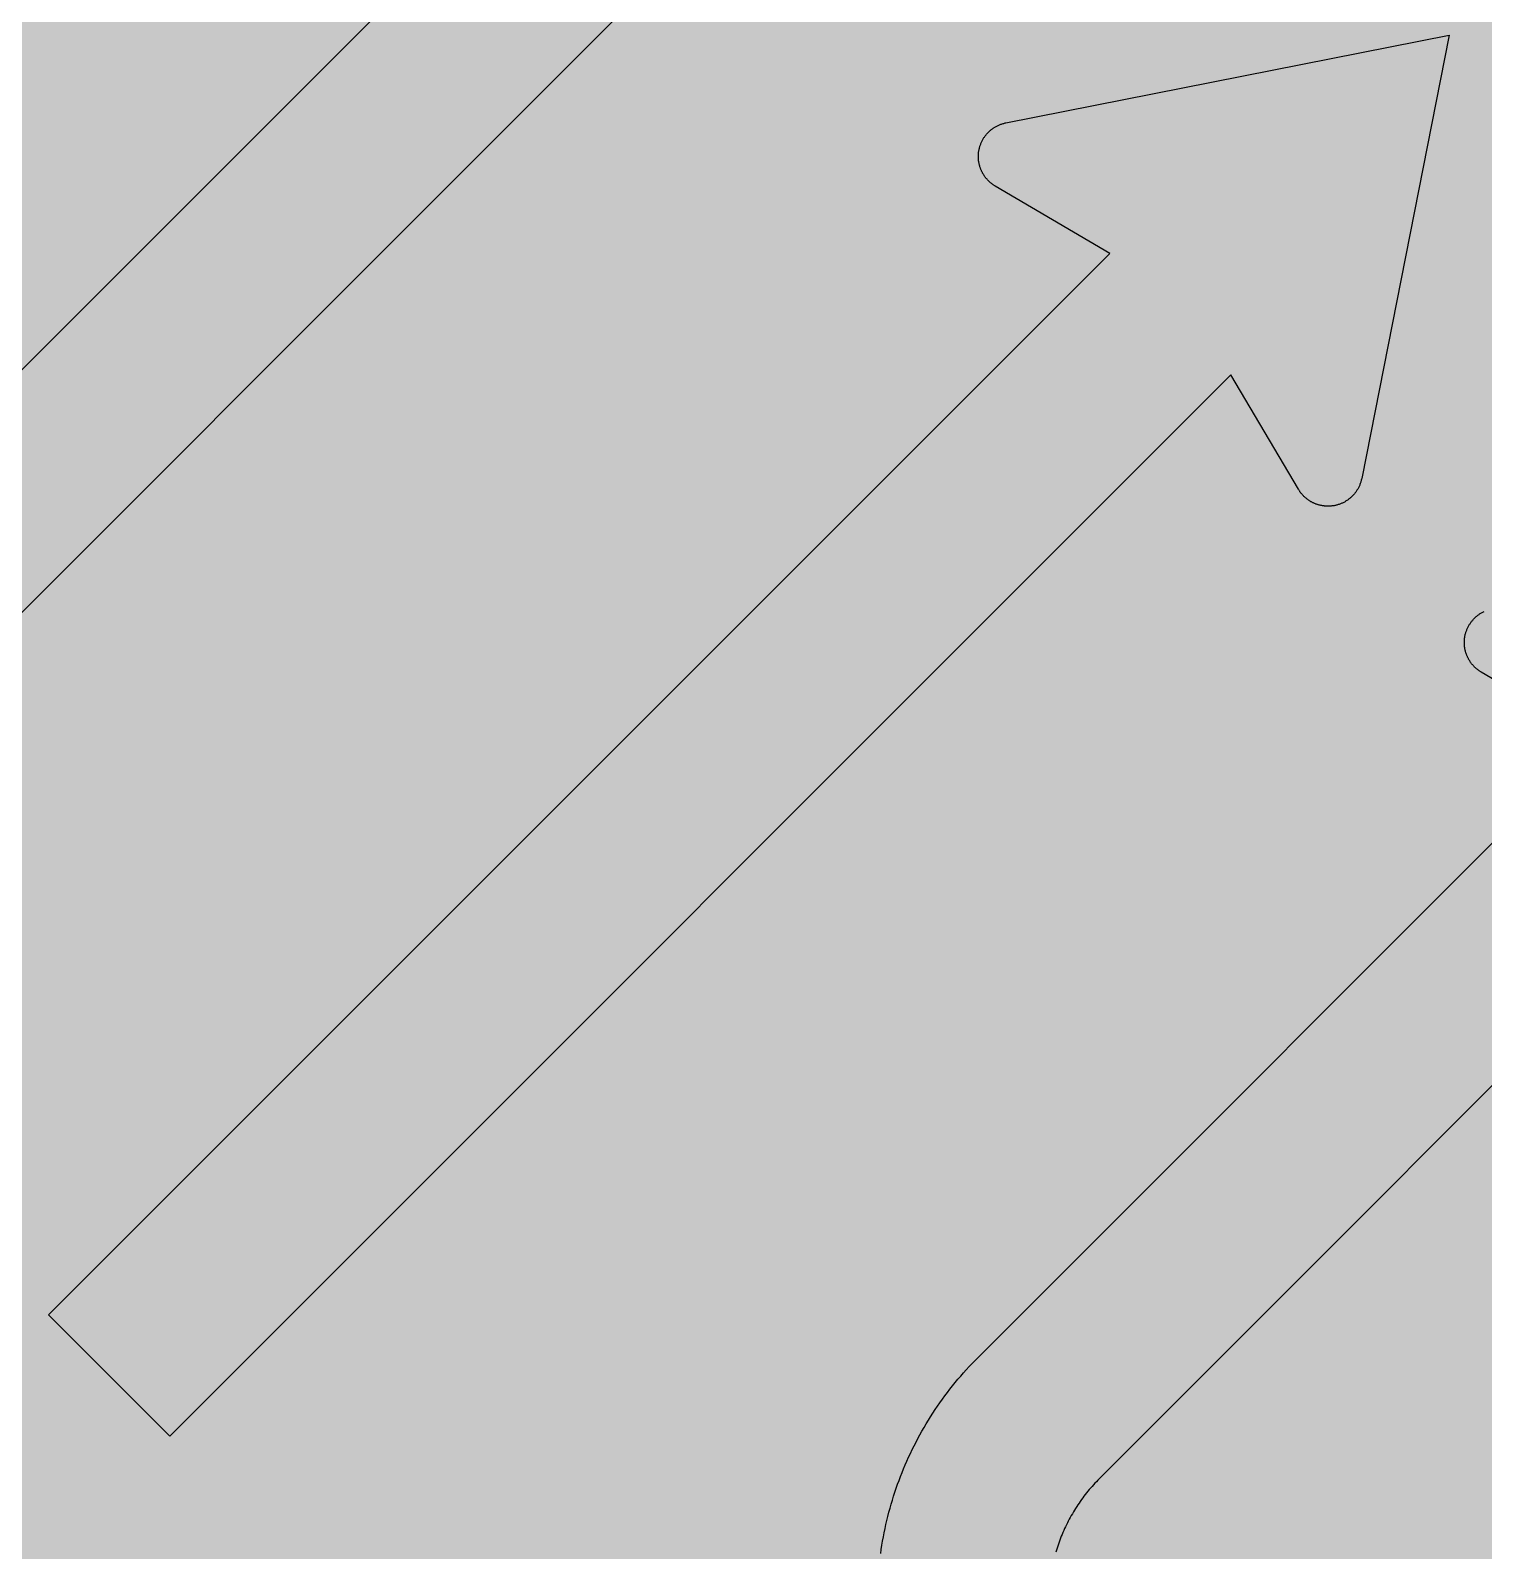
# Model space of a CAD drawing. Header units: millimetres. Extents: x 0 to 423, y 0 to 564.
# Drawn here: x 93.1 to 272.4, y 282.3 to 469.8 of the extents above; entities that cross this region are included whole.
import ezdxf

# ---------------------------------------------------------------- set-up
doc = ezdxf.new("R2010")
doc.units = ezdxf.units.MM

msp = doc.modelspace()

# ---------------------------------------------------------------- hatches: boundary and pattern name
for color, points in [(254, [(21.2189, 0.0537), (20.955, 0.0533), (20.6934, 0.0584), (20.4292, 0.066), (20.1676, 0.0787), (19.906, 0.094), (19.6469, 0.1118), (19.3853, 0.1321), (19.1262, 0.1549), (18.8671, 0.1829), (18.608, 0.2134), (18.349, 0.2464), (18.0924, 0.2845), (17.8359, 0.3251), (17.5793, 0.3683), (17.3253, 0.414), (17.0688, 0.4623), (16.8148, 0.5156), (16.5633, 0.5715), (16.3093, 0.6299), (16.0579, 0.6909), (15.809, 0.7544), (15.56, 0.823), (15.3111, 0.8941), (15.0622, 0.9677), (14.8158, 1.0439), (14.5694, 1.1227), (14.3256, 1.2065), (14.0818, 1.2903), (13.8379, 1.3792), (13.5966, 1.4707), (13.3579, 1.5672), (13.1191, 1.6637), (12.8803, 1.7628), (12.6441, 1.8669), (12.4079, 1.9736), (12.1742, 2.0803), (11.9405, 2.192), (11.7094, 2.3089), (11.4808, 2.4257), (11.2522, 2.5451), (11.0236, 2.6695), (10.7975, 2.794), (10.574, 2.9235), (10.3505, 3.0556), (10.1295, 3.1877), (9.9111, 3.3249), (9.6926, 3.4646), (9.4742, 3.6068), (9.2608, 3.7541), (9.0475, 3.9014), (8.8341, 4.0513), (8.6258, 4.2037), (8.4176, 4.3612), (8.2118, 4.5187), (8.0061, 4.6812), (7.8029, 4.8438), (7.6022, 5.0114), (7.4041, 5.1816), (7.206, 5.3518), (7.0129, 5.527), (6.8174, 5.7048), (6.6269, 5.8826), (6.4389, 6.0655), (6.2509, 6.2509), (6.0655, 6.4389), (5.8852, 6.6269), (5.7048, 6.8174), (5.527, 7.0104), (5.3518, 7.206), (5.1816, 7.4041), (5.0114, 7.6022), (4.8463, 7.8029), (4.6812, 8.0061), (4.5187, 8.2118), (4.3612, 8.4176), (4.2062, 8.6258), (4.0513, 8.8341), (3.9014, 9.0475), (3.7541, 9.2608), (3.6068, 9.4742), (3.4646, 9.6926), (3.3249, 9.9085), (3.1877, 10.1295), (3.0556, 10.3505), (2.9235, 10.574), (2.794, 10.7975), (2.6695, 11.0236), (2.5451, 11.2522), (2.4257, 11.4808), (2.3063, 11.7094), (2.192, 11.9405), (2.0803, 12.1742), (1.971, 12.4079), (1.8669, 12.6441), (1.7628, 12.8803), (1.6637, 13.1191), (1.5646, 13.3579), (1.4707, 13.5966), (1.3792, 13.8379), (1.2903, 14.0818), (1.2065, 14.3256), (1.1227, 14.5694), (1.0439, 14.8158), (0.9652, 15.0622), (0.8915, 15.3111), (0.823, 15.56), (0.7544, 15.809), (0.6883, 16.0604), (0.6274, 16.3119), (0.569, 16.5633), (0.5131, 16.8148), (0.4623, 17.0688), (0.4115, 17.3253), (0.3658, 17.5793), (0.3226, 17.8359), (0.2819, 18.0924), (0.2464, 18.3515), (0.2134, 18.608), (0.1829, 18.8671), (0.1549, 19.1262), (0.1295, 19.3878), (0.1092, 19.6469), (0.0914, 19.9085), (0.0762, 20.1701), (0.066, 20.4318), (0.0584, 20.6934), (0.0533, 20.955), (0.0508, 21.2192), (0.0522, 543.3314), (0.0533, 543.593), (0.0584, 543.8546), (0.066, 544.1188), (0.0762, 544.3804), (0.0914, 544.642), (0.1092, 544.9011), (0.1295, 545.1627), (0.1549, 545.4218), (0.1829, 545.6809), (0.2134, 545.94), (0.2464, 546.1991), (0.2819, 546.4556), (0.3226, 546.7121), (0.3658, 546.9687), (0.4115, 547.2227), (0.4623, 547.4792), (0.5131, 547.7332), (0.569, 547.9847), (0.6274, 548.2387), (0.6883, 548.4876), (0.7544, 548.7391), (0.823, 548.988), (0.8915, 549.2369), (0.9652, 549.4858), (1.0439, 549.7322), (1.1227, 549.9786), (1.2065, 550.2224), (1.2903, 550.4663), (1.3792, 550.7076), (1.4707, 550.9489), (1.5646, 551.1902), (1.6637, 551.4289), (1.7628, 551.6677), (1.8669, 551.9039), (1.971, 552.1401), (2.0803, 552.3738), (2.192, 552.6049), (2.3063, 552.8386), (2.4257, 553.0672), (2.5451, 553.2958), (2.6695, 553.5244), (2.794, 553.7505), (2.9235, 553.974), (3.0556, 554.1975), (3.1877, 554.4185), (3.3249, 554.6369), (3.4646, 554.8554), (3.6068, 555.0738), (3.7541, 555.2872), (3.9014, 555.5005), (4.0513, 555.7114), (4.2062, 555.9222), (4.3612, 556.1305), (4.5187, 556.3362), (4.6812, 556.5419), (4.8463, 556.7451), (5.0114, 556.9458), (5.1816, 557.1439), (5.3518, 557.342), (5.527, 557.5351), (5.7048, 557.7281), (5.8852, 557.9212), (6.0655, 558.1091), (6.2509, 558.2971), (6.4389, 558.4825), (6.6269, 558.6628), (6.8174, 558.8432), (7.0129, 559.021), (7.206, 559.1937), (7.4041, 559.3664), (7.6022, 559.5366), (7.8029, 559.7017), (8.0061, 559.8668), (8.2118, 560.0268), (8.4176, 560.1868), (8.6258, 560.3418), (8.8341, 560.4967), (9.0475, 560.6466), (9.2608, 560.7939), (9.4742, 560.9387), (9.6926, 561.0835), (9.9111, 561.2232), (10.1295, 561.3603), (10.3505, 561.4924), (10.574, 561.6245), (10.7975, 561.754), (11.0236, 561.8785), (11.2522, 562.0029), (11.4808, 562.1223), (11.7094, 562.2392), (11.9405, 562.356), (12.1742, 562.4678), (12.4079, 562.5744), (12.6441, 562.6811), (12.8803, 562.7853), (13.1191, 562.8843), (13.3579, 562.9834), (13.5966, 563.0774), (13.8379, 563.1688), (14.0818, 563.2577), (14.3256, 563.3415), (14.5694, 563.4253), (14.8158, 563.5041), (15.0622, 563.5803), (15.3111, 563.6539), (15.56, 563.7251), (15.809, 563.7936), (16.0579, 563.8571), (16.3093, 563.9206), (16.5633, 563.9791), (16.8148, 564.0349), (17.0688, 564.0857), (17.3253, 564.1365), (17.5793, 564.1823), (17.8359, 564.2254), (18.0924, 564.2635), (18.349, 564.3016), (18.608, 564.3347), (18.8671, 564.3651), (19.1262, 564.3931), (19.3853, 564.4185), (19.6469, 564.4388), (19.906, 564.4566), (20.1676, 564.4718), (20.4292, 564.482), (20.6934, 564.4896), (20.955, 564.4947), (21.2166, 564.4972), (402.2189, 564.4981), (402.4808, 564.4947), (402.7424, 564.4896), (403.0066, 564.482), (403.2682, 564.4718), (403.5298, 564.4566), (403.7889, 564.4388), (404.0505, 564.4185), (404.3096, 564.3931), (404.5687, 564.3651), (404.8277, 564.3347), (405.0868, 564.3016), (405.3434, 564.2635), (405.5999, 564.2254), (405.8564, 564.1823), (406.113, 564.1365), (406.367, 564.0857), (406.621, 564.0349), (406.875, 563.9791), (407.1264, 563.9206), (407.3779, 563.8571), (407.6268, 563.7936), (407.8783, 563.7251), (408.1272, 563.6539), (408.3736, 563.5803), (408.62, 563.5041), (408.8663, 563.4253), (409.1102, 563.3415), (409.354, 563.2577), (409.5979, 563.1688), (409.8392, 563.0774), (410.0805, 562.9834), (410.3192, 562.8843), (410.5554, 562.7853), (410.7942, 562.6811), (411.0279, 562.5744), (411.2616, 562.4678), (411.4952, 562.356), (411.7264, 562.2392), (411.9575, 562.1223), (412.1861, 562.0029), (412.4122, 561.8785), (412.6382, 561.754), (412.8643, 561.6245), (413.0853, 561.4924), (413.3063, 561.3603), (413.5272, 561.2232), (413.7457, 561.0835), (413.9616, 560.9387), (414.1775, 560.7939), (414.3908, 560.6466), (414.6017, 560.4967), (414.8125, 560.3418), (415.0208, 560.1868), (415.2265, 560.0268), (415.4297, 559.8668), (415.6329, 559.7017), (415.8336, 559.5366), (416.0342, 559.3664), (416.2298, 559.1937), (416.4254, 559.021), (416.6184, 558.8432), (416.8089, 558.6628), (416.9994, 558.4825), (417.1848, 558.2971), (417.3703, 558.1091), (417.5531, 557.9212), (417.7335, 557.7281), (417.9087, 557.5351), (418.084, 557.342), (418.2567, 557.1439), (418.4244, 556.9458), (418.592, 556.7451), (418.7546, 556.5419), (418.9171, 556.3362), (419.0746, 556.1305), (419.2321, 555.9222), (419.3845, 555.7114), (419.5369, 555.5005), (419.6842, 555.2872), (419.829, 555.0738), (419.9712, 554.8554), (420.1109, 554.6369), (420.2481, 554.4185), (420.3827, 554.1975), (420.5148, 553.974), (420.6418, 553.7505), (420.7688, 553.5244), (420.8907, 553.2958), (421.0126, 553.0672), (421.1295, 552.8386), (421.2438, 552.6049), (421.3555, 552.3738), (421.4647, 552.1401), (421.5689, 551.9039), (421.673, 551.6677), (421.7746, 551.4289), (421.8711, 551.1902), (421.9651, 550.9489), (422.0566, 550.7076), (422.1455, 550.4663), (422.2318, 550.2224), (422.3131, 549.9786), (422.3918, 549.7322), (422.4706, 549.4858), (422.5442, 549.2369), (422.6128, 548.988), (422.6814, 548.7391), (422.7449, 548.4876), (422.8084, 548.2387), (422.8668, 547.9847), (422.9227, 547.7332), (422.9735, 547.4792), (423.0243, 547.2227), (423.07, 546.9687), (423.1132, 546.7121), (423.1513, 546.4556), (423.1894, 546.1991), (423.2224, 545.94), (423.2529, 545.6809), (423.2808, 545.4218), (423.3037, 545.1627), (423.3266, 544.9011), (423.3443, 544.642), (423.357, 544.3804), (423.3697, 544.1188), (423.3774, 543.8546), (423.3824, 543.593), (423.385, 543.3314), (423.3855, 21.2203), (423.3824, 20.955), (423.3774, 20.6934), (423.3697, 20.4318), (423.357, 20.1701), (423.3443, 19.9085), (423.3266, 19.6469), (423.3037, 19.3878), (423.2808, 19.1262), (423.2529, 18.8671), (423.2224, 18.608), (423.1894, 18.3515), (423.1513, 18.0924), (423.1132, 17.8359), (423.07, 17.5793), (423.0243, 17.3253), (422.9735, 17.0688), (422.9227, 16.8148), (422.8668, 16.5633), (422.8084, 16.3119), (422.7449, 16.0604), (422.6814, 15.809), (422.6128, 15.56), (422.5442, 15.3111), (422.4706, 15.0622), (422.3918, 14.8158), (422.3131, 14.5694), (422.2318, 14.3256), (422.1455, 14.0818), (422.0566, 13.8379), (421.9651, 13.5966), (421.8711, 13.3579), (421.7746, 13.1191), (421.673, 12.8803), (421.5689, 12.6441), (421.4647, 12.4079), (421.3555, 12.1742), (421.2438, 11.9405), (421.1295, 11.7094), (421.0126, 11.4808), (420.8907, 11.2522), (420.7688, 11.0236), (420.6418, 10.7975), (420.5148, 10.574), (420.3827, 10.3505), (420.2481, 10.1295), (420.1109, 9.9085), (419.9712, 9.6926), (419.829, 9.4742), (419.6842, 9.2608), (419.5369, 9.0475), (419.3845, 8.8341), (419.2321, 8.6258), (419.0746, 8.4176), (418.9171, 8.2118), (418.7546, 8.0061), (418.592, 7.8029), (418.4244, 7.6022), (418.2567, 7.4041), (418.084, 7.206), (417.9087, 7.0104), (417.7335, 6.8174), (417.5531, 6.6269), (417.3703, 6.4389), (417.1848, 6.2509), (416.9994, 6.0655), (416.8089, 5.8826), (416.6184, 5.7048), (416.4254, 5.527), (416.2298, 5.3518), (416.0342, 5.1816), (415.8336, 5.0114), (415.6329, 4.8438), (415.4297, 4.6812), (415.2265, 4.5187), (415.0208, 4.3612), (414.8125, 4.2037), (414.6017, 4.0513), (414.3908, 3.9014), (414.1775, 3.7541), (413.9616, 3.6068), (413.7457, 3.4646), (413.5272, 3.3249), (413.3063, 3.1877), (413.0853, 3.0556), (412.8643, 2.9235), (412.6382, 2.794), (412.4122, 2.6695), (412.1861, 2.5451), (411.9575, 2.4257), (411.7264, 2.3089), (411.4952, 2.192), (411.2616, 2.0803), (411.0279, 1.9736), (410.7942, 1.8669), (410.5554, 1.7628), (410.3192, 1.6637), (410.0805, 1.5672), (409.8392, 1.4707), (409.5979, 1.3792), (409.354, 1.2903), (409.1102, 1.2065), (408.8663, 1.1227), (408.62, 1.0439), (408.3736, 0.9677), (408.1272, 0.8941), (407.8783, 0.823), (407.6268, 0.7544), (407.3779, 0.6909), (407.1264, 0.6299), (406.875, 0.5715), (406.621, 0.5156), (406.367, 0.4623), (406.113, 0.414), (405.8564, 0.3683), (405.5999, 0.3251), (405.3434, 0.2845), (405.0868, 0.2464), (404.8277, 0.2134), (404.5687, 0.1829), (404.3096, 0.1549), (404.0505, 0.1321), (403.7889, 0.1118), (403.5298, 0.094), (403.2682, 0.0787), (403.0066, 0.066), (402.7424, 0.0584), (402.4808, 0.0533), (402.2166, 0.0533)]), (59, [(166.2836, 502.278), (152.1601, 510.6056), (152.0977, 510.6416), (152.0393, 510.6772), (151.9809, 510.7153), (151.9225, 510.7534), (151.8666, 510.794), (151.8082, 510.8346), (151.7523, 510.8753), (151.699, 510.9185), (151.6456, 510.9616), (151.5923, 511.0048), (151.5389, 511.0505), (151.4881, 511.0937), (151.4373, 511.142), (151.3865, 511.1877), (151.3357, 511.236), (151.2875, 511.2842), (151.2418, 511.3325), (151.1935, 511.3833), (151.1478, 511.4341), (151.1046, 511.4849), (151.0589, 511.5382), (151.0157, 511.589), (150.9725, 511.6424), (150.9319, 511.6982), (150.8912, 511.7516), (150.8531, 511.8075), (150.8125, 511.8633), (150.7744, 511.9192), (150.7388, 511.9776), (150.7033, 512.0335), (150.6677, 512.0919), (150.6322, 512.1504), (150.5991, 512.2113), (150.5687, 512.2697), (150.5356, 512.3307), (150.5052, 512.3917), (150.4772, 512.4526), (150.4467, 512.5136), (150.4213, 512.5771), (150.3934, 512.638), (150.368, 512.7015), (150.3451, 512.765), (150.3197, 512.8311), (150.2994, 512.8946), (150.2766, 512.9581), (150.2562, 513.0241), (150.2385, 513.0902), (150.2181, 513.1562), (150.2029, 513.2222), (150.1851, 513.2883), (150.1699, 513.3569), (150.1572, 513.4229), (150.1445, 513.4915), (150.1318, 513.5575), (150.1216, 513.6261), (150.1115, 513.6947), (150.1038, 513.7633), (150.0962, 513.8318), (150.0886, 513.903), (150.0835, 513.9715), (150.081, 514.0401), (150.0784, 514.1112), (150.0759, 514.1798), (150.0759, 514.2509), (150.0759, 514.3449), (150.0784, 514.4389), (150.0835, 514.5329), (150.0911, 514.6269), (150.1013, 514.7183), (150.1115, 514.8097), (150.1267, 514.9012), (150.1394, 514.9926), (150.1572, 515.0841), (150.1775, 515.173), (150.1978, 515.2619), (150.2207, 515.3508), (150.2461, 515.4397), (150.2715, 515.526), (150.2994, 515.6124), (150.3299, 515.6962), (150.3604, 515.7826), (150.3959, 515.8664), (150.4315, 515.9477), (150.4671, 516.0315), (150.5052, 516.1128), (150.5458, 516.1915), (150.589, 516.2702), (150.6322, 516.349), (150.6779, 516.4277), (150.7236, 516.5039), (150.7719, 516.5776), (150.8227, 516.6538), (150.8735, 516.7249), (150.9268, 516.7986), (150.9827, 516.8697), (151.0386, 516.9383), (151.0944, 517.0068), (151.1529, 517.0729), (151.2138, 517.1389), (151.2773, 517.205), (151.3383, 517.2685), (151.4043, 517.3294), (151.4704, 517.3904), (151.5364, 517.4513), (151.605, 517.5072), (151.6736, 517.5656), (151.7447, 517.619), (151.8183, 517.6749), (151.8895, 517.7257), (151.9657, 517.7765), (152.0419, 517.8247), (152.1181, 517.873), (152.1968, 517.9187), (152.2755, 517.9644), (152.3543, 518.0076), (152.4356, 518.0482), (152.5194, 518.0863), (152.6007, 518.1244), (152.687, 518.1625), (152.7708, 518.1956), (152.8572, 518.2286), (152.9461, 518.2591), (153.0325, 518.287), (153.1214, 518.3149), (153.2128, 518.3403), (153.3042, 518.3632), (153.3957, 518.3835), (153.4871, 518.4038), (208.1911, 529.2203), (197.3777, 474.5161), (197.358, 474.4212), (197.3351, 474.3298), (197.3123, 474.2409), (197.2869, 474.1494), (197.2615, 474.0605), (197.231, 473.9716), (197.2005, 473.8853), (197.1675, 473.7989), (197.1345, 473.7125), (197.0989, 473.6287), (197.0608, 473.5449), (197.0202, 473.4636), (196.9795, 473.3823), (196.9364, 473.3036), (196.8932, 473.2223), (196.8449, 473.1461), (196.7992, 473.0674), (196.7484, 472.9937), (196.6976, 472.9175), (196.6468, 472.8439), (196.5935, 472.7727), (196.5376, 472.7016), (196.4817, 472.633), (196.4233, 472.5645), (196.3623, 472.4984), (196.3014, 472.4324), (196.2404, 472.3663), (196.1769, 472.3028), (196.1134, 472.2419), (196.0474, 472.1809), (195.9788, 472.1225), (195.9102, 472.0666), (195.8416, 472.0107), (195.7705, 471.9549), (195.6994, 471.9015), (195.6257, 471.8507), (195.5521, 471.7999), (195.4759, 471.7517), (195.3997, 471.7059), (195.3209, 471.6602), (195.2447, 471.617), (195.1634, 471.5739), (195.0847, 471.5358), (195.0034, 471.4951), (194.9221, 471.4596), (194.8383, 471.424), (194.7545, 471.391), (194.6707, 471.358), (194.5843, 471.3275), (194.498, 471.2995), (194.4116, 471.2741), (194.3227, 471.2487), (194.2363, 471.2259), (194.1449, 471.2056), (194.056, 471.1852), (193.9671, 471.17), (193.8757, 471.1548), (193.7842, 471.1421), (193.6902, 471.1294), (193.5988, 471.1217), (193.5048, 471.1141), (193.4108, 471.109), (193.3169, 471.1065), (193.2229, 471.104), (193.1543, 471.104), (193.0832, 471.1065), (193.0146, 471.109), (192.9435, 471.1141), (192.8749, 471.1192), (192.8063, 471.1243), (192.7352, 471.1319), (192.6666, 471.1395), (192.598, 471.1497), (192.532, 471.1598), (192.4634, 471.1725), (192.3948, 471.1852), (192.3288, 471.2005), (192.2602, 471.2157), (192.1942, 471.231), (192.1281, 471.2487), (192.0621, 471.2665), (191.9961, 471.2843), (191.9326, 471.3046), (191.8665, 471.3275), (191.803, 471.3503), (191.7395, 471.3732), (191.676, 471.3961), (191.6125, 471.4215), (191.549, 471.4494), (191.4881, 471.4773), (191.4246, 471.5053), (191.3636, 471.5332), (191.3026, 471.5637), (191.2417, 471.5967), (191.1833, 471.6272), (191.1248, 471.6602), (191.0639, 471.6958), (191.0055, 471.7313), (190.9496, 471.7669), (190.8912, 471.8025), (190.8353, 471.8406), (190.7794, 471.8787), (190.7235, 471.9193), (190.6702, 471.9599), (190.6168, 472.0006), (190.5635, 472.0438), (190.5102, 472.0869), (190.4568, 472.1301), (190.406, 472.1758), (190.3552, 472.2216), (190.307, 472.2698), (190.2562, 472.3155), (190.2079, 472.3638), (190.1596, 472.4146), (190.1139, 472.4629), (190.0682, 472.5137), (190.0225, 472.567), (189.9768, 472.6178), (189.9336, 472.6711), (189.8904, 472.727), (189.8472, 472.7804), (189.8066, 472.8362), (189.7659, 472.8921), (189.7278, 472.9505), (189.6872, 473.009), (189.6491, 473.0674), (189.6135, 473.1258), (189.578, 473.1868), (181.2505, 487.3114), (50.2984, 356.3592), (35.33, 371.3258)]), (59, [(226.2558, 442.3057), (212.1323, 450.6334), (212.0697, 450.6671), (212.0113, 450.7052), (211.9528, 450.7433), (211.8944, 450.7814), (211.8385, 450.8221), (211.7801, 450.8627), (211.7268, 450.9033), (211.6709, 450.9465), (211.6176, 450.9897), (211.5642, 451.0329), (211.5109, 451.0761), (211.4601, 451.1218), (211.4093, 451.17), (211.3585, 451.2158), (211.3102, 451.264), (211.262, 451.3123), (211.2137, 451.3605), (211.1654, 451.4113), (211.1197, 451.4621), (211.0765, 451.5129), (211.0308, 451.5663), (210.9876, 451.6171), (210.947, 451.6704), (210.9038, 451.7263), (210.8632, 451.7796), (210.8251, 451.8355), (210.7844, 451.8914), (210.7463, 451.9473), (210.7108, 452.0032), (210.6752, 452.0616), (210.6397, 452.12), (210.6041, 452.1784), (210.5711, 452.2368), (210.5406, 452.2978), (210.5076, 452.3588), (210.4771, 452.4197), (210.4492, 452.4807), (210.4212, 452.5416), (210.3933, 452.6051), (210.3653, 452.6661), (210.3399, 452.7296), (210.3171, 452.7931), (210.2942, 452.8566), (210.2714, 452.9226), (210.2485, 452.9861), (210.2282, 453.0522), (210.2104, 453.1182), (210.1926, 453.1843), (210.1748, 453.2503), (210.1571, 453.3163), (210.1444, 453.3824), (210.1291, 453.451), (210.1164, 453.5195), (210.1037, 453.5856), (210.0936, 453.6542), (210.0834, 453.7227), (210.0758, 453.7913), (210.0682, 453.8599), (210.0631, 453.9285), (210.058, 453.9996), (210.0529, 454.0682), (210.0504, 454.1393), (210.0478, 454.2079), (210.0478, 454.279), (210.0478, 454.373), (210.0529, 454.467), (210.058, 454.5609), (210.0631, 454.6549), (210.0732, 454.7464), (210.0834, 454.8378), (210.0986, 454.9292), (210.1139, 455.0207), (210.1291, 455.1121), (210.1494, 455.201), (210.1698, 455.2899), (210.1926, 455.3788), (210.218, 455.4652), (210.2434, 455.5541), (210.2714, 455.6404), (210.3018, 455.7243), (210.3349, 455.8106), (210.3679, 455.8944), (210.4034, 455.9757), (210.439, 456.0595), (210.4771, 456.1383), (210.5177, 456.2196), (210.5609, 456.2983), (210.6041, 456.377), (210.6498, 456.4558), (210.6955, 456.532), (210.7438, 456.6056), (210.7946, 456.6793), (210.8454, 456.753), (210.8987, 456.8266), (210.9546, 456.8952), (211.0105, 456.9663), (211.0664, 457.0349), (211.1273, 457.1009), (211.1858, 457.167), (211.2493, 457.233), (211.3102, 457.2965), (211.3763, 457.3575), (211.4423, 457.4184), (211.5083, 457.4769), (211.5769, 457.5353), (211.6455, 457.5937), (211.7166, 457.647), (211.7903, 457.7004), (211.8639, 457.7537), (211.9376, 457.8045), (212.0138, 457.8528), (212.09, 457.901), (212.1687, 457.9468), (212.2475, 457.9925), (212.3262, 458.0357), (212.4075, 458.0763), (212.4913, 458.1144), (212.5751, 458.1525), (212.659, 458.1881), (212.7428, 458.2236), (212.8291, 458.2566), (212.918, 458.2871), (213.0044, 458.3151), (213.0933, 458.343), (213.1847, 458.3684), (213.2762, 458.3913), (213.3676, 458.4116), (213.4591, 458.4319), (268.1633, 469.2481), (257.35, 414.5439), (257.3299, 414.4493), (257.3071, 414.3578), (257.2842, 414.2664), (257.2588, 414.1775), (257.2334, 414.0886), (257.2029, 413.9997), (257.1725, 413.9133), (257.1394, 413.827), (257.1064, 413.7406), (257.0709, 413.6568), (257.0328, 413.573), (256.9921, 413.4917), (256.9515, 413.4104), (256.9083, 413.3291), (256.8651, 413.2504), (256.8194, 413.1742), (256.7711, 413.0954), (256.7203, 413.0218), (256.6721, 412.9456), (256.6187, 412.8719), (256.5654, 412.8008), (256.5095, 412.7297), (256.4536, 412.6611), (256.3952, 412.5925), (256.3368, 412.5239), (256.2758, 412.4604), (256.2123, 412.3944), (256.1488, 412.3309), (256.0853, 412.2699), (256.0193, 412.209), (255.9507, 412.1506), (255.8821, 412.0947), (255.8136, 412.0388), (255.7424, 411.9829), (255.6713, 411.9296), (255.5977, 411.8788), (255.524, 411.828), (255.4478, 411.7797), (255.3716, 411.734), (255.2954, 411.6883), (255.2167, 411.6451), (255.1379, 411.6019), (255.0566, 411.5613), (254.9754, 411.5232), (254.8941, 411.4876), (254.8103, 411.4521), (254.7264, 411.419), (254.6426, 411.386), (254.5563, 411.3555), (254.4699, 411.3276), (254.3835, 411.3022), (254.2946, 411.2768), (254.2083, 411.2539), (254.1194, 411.2336), (254.0279, 411.2133), (253.939, 411.1981), (253.8476, 411.1828), (253.7562, 411.1701), (253.6647, 411.1574), (253.5707, 411.1473), (253.4768, 411.1422), (253.3853, 411.1371), (253.2888, 411.132), (253.1948, 411.132), (253.1262, 411.132), (253.0551, 411.1346), (252.9865, 411.1371), (252.9154, 411.1422), (252.8468, 411.1473), (252.7783, 411.1523), (252.7097, 411.16), (252.6411, 411.1676), (252.5725, 411.1777), (252.5039, 411.1879), (252.4354, 411.2006), (252.3668, 411.2133), (252.3007, 411.2285), (252.2347, 411.2412), (252.1661, 411.259), (252.1001, 411.2768), (252.034, 411.2946), (251.968, 411.3124), (251.9045, 411.3327), (251.8385, 411.3555), (251.775, 411.3784), (251.7115, 411.4013), (251.648, 411.4241), (251.5845, 411.4495), (251.521, 411.4775), (251.46, 411.5029), (251.3965, 411.5333), (251.3355, 411.5613), (251.2746, 411.5918), (251.2136, 411.6222), (251.1552, 411.6553), (251.0968, 411.6883), (251.0384, 411.7238), (250.9799, 411.7569), (250.9215, 411.795), (250.8631, 411.8305), (250.8072, 411.8686), (250.7513, 411.9067), (250.698, 411.9474), (250.6421, 411.988), (250.5888, 412.0286), (250.5354, 412.0718), (250.4821, 412.115), (250.4313, 412.1582), (250.378, 412.2039), (250.3272, 412.2496), (250.2789, 412.2979), (250.2281, 412.3436), (250.1798, 412.3919), (250.1341, 412.4427), (250.0859, 412.4909), (250.0401, 412.5417), (249.9944, 412.5951), (249.9487, 412.6459), (249.9055, 412.6992), (249.8623, 412.7551), (249.8217, 412.8084), (249.7785, 412.8643), (249.7379, 412.9202), (249.6998, 412.9786), (249.6591, 413.037), (249.621, 413.0954), (249.5855, 413.1539), (249.5499, 413.2148), (241.2227, 427.3391), (110.2706, 296.387), (95.3022, 311.3536)]), (59, [(286.228, 382.3335), (272.1046, 390.6612), (272.0442, 390.6952), (271.9832, 390.7333), (271.9248, 390.7714), (271.8664, 390.8095), (271.8105, 390.8501), (271.7546, 390.8908), (271.6987, 390.9314), (271.6428, 390.9746), (271.5895, 391.0178), (271.5362, 391.0609), (271.4828, 391.1067), (271.432, 391.1498), (271.3812, 391.1981), (271.3304, 391.2438), (271.2822, 391.2921), (271.2339, 391.3403), (271.1856, 391.3886), (271.1399, 391.4394), (271.0917, 391.4902), (271.0485, 391.541), (271.0028, 391.5943), (270.9596, 391.6451), (270.9189, 391.6985), (270.8758, 391.7544), (270.8351, 391.8077), (270.797, 391.8636), (270.7564, 391.9195), (270.7208, 391.9753), (270.6827, 392.0338), (270.6472, 392.0896), (270.6116, 392.1481), (270.5786, 392.2065), (270.543, 392.2674), (270.5125, 392.3259), (270.4795, 392.3868), (270.449, 392.4478), (270.4211, 392.5087), (270.3932, 392.5697), (270.3652, 392.6332), (270.3398, 392.6942), (270.3119, 392.7577), (270.289, 392.8212), (270.2662, 392.8847), (270.2433, 392.9507), (270.2204, 393.0142), (270.2001, 393.0802), (270.1823, 393.1463), (270.1646, 393.2123), (270.1468, 393.2784), (270.1315, 393.3444), (270.1163, 393.4104), (270.1011, 393.479), (270.0884, 393.5476), (270.0757, 393.6136), (270.0655, 393.6822), (270.0553, 393.7508), (270.0477, 393.8194), (270.0401, 393.888), (270.035, 393.9565), (270.0299, 394.0277), (270.0249, 394.0962), (270.0223, 394.1674), (270.0198, 394.2359), (270.0198, 394.3071), (270.0198, 394.401), (270.0249, 394.495), (270.0299, 394.589), (270.0376, 394.6804), (270.0452, 394.7744), (270.0579, 394.8659), (270.0706, 394.9573), (270.0858, 395.0487), (270.1011, 395.1402), (270.1214, 395.2291), (270.1417, 395.318), (270.1646, 395.4069), (270.19, 395.4932), (270.2154, 395.5821), (270.2433, 395.6685), (270.2738, 395.7523), (270.3068, 395.8361), (270.3398, 395.92), (270.3754, 396.0038), (270.4109, 396.0851), (270.4516, 396.1663), (270.4897, 396.2476), (270.5329, 396.3264), (270.576, 396.4051), (270.6218, 396.4813), (270.6675, 396.5575), (270.7183, 396.6337), (270.7665, 396.7074), (270.8199, 396.781), (270.8707, 396.8521), (270.9266, 396.9233), (270.9824, 396.9944), (271.0409, 397.063), (271.0993, 397.129), (271.1577, 397.195), (271.2212, 397.2611), (271.2847, 397.3246), (271.3482, 397.3855), (271.4142, 397.4465), (271.4803, 397.5049), (271.5489, 397.5633), (271.62, 397.6192), (271.6886, 397.6751), (271.7622, 397.7284), (271.8359, 397.7818), (271.9095, 397.8326), (271.9857, 397.8808), (272.0619, 397.9291), (272.1407, 397.9748), (272.2194, 398.0205), (272.2982, 398.0637), (272.3794, 398.1044), (272.4633, 398.1425), (272.5471, 398.1806), (272.6309, 398.2161), (272.7147, 398.2517), (272.8011, 398.2847), (272.89, 398.3152), (272.9789, 398.3431), (273.0678, 398.3711), (273.1567, 398.3965), (273.2481, 398.4193), (273.3396, 398.4396), (273.431, 398.46), (328.1355, 409.2759), (317.3222, 354.5717), (317.3019, 354.4773), (317.279, 354.3859), (317.2562, 354.2944), (317.2308, 354.2055), (317.2054, 354.1166), (317.1749, 354.0277), (317.1444, 353.9414), (317.1114, 353.855), (317.0784, 353.7687), (317.0428, 353.6848), (317.0047, 353.601), (316.9641, 353.5197), (316.9234, 353.4385), (316.8802, 353.3572), (316.8371, 353.2784), (316.7913, 353.1997), (316.7431, 353.1235), (316.6948, 353.0473), (316.644, 352.9736), (316.5907, 352.9), (316.5373, 352.8289), (316.4815, 352.7577), (316.4256, 352.6866), (316.3672, 352.6206), (316.3087, 352.552), (316.2478, 352.486), (316.1843, 352.4225), (316.1208, 352.359), (316.0573, 352.298), (315.9912, 352.237), (315.9227, 352.1786), (315.8541, 352.1202), (315.7855, 352.0643), (315.7144, 352.011), (315.6433, 351.9576), (315.5696, 351.9068), (315.4959, 351.856), (315.4197, 351.8078), (315.3435, 351.7595), (315.2673, 351.7163), (315.1886, 351.6706), (315.1099, 351.63), (315.0286, 351.5893), (314.9473, 351.5512), (314.866, 351.5131), (314.7822, 351.4776), (314.6984, 351.4446), (314.6146, 351.4115), (314.5282, 351.3836), (314.4418, 351.3531), (314.3555, 351.3277), (314.2691, 351.3023), (314.1802, 351.2795), (314.0913, 351.2591), (313.9999, 351.2414), (313.911, 351.2236), (313.8195, 351.2083), (313.7281, 351.1956), (313.6367, 351.1829), (313.5427, 351.1753), (313.4512, 351.1677), (313.3573, 351.1626), (313.2633, 351.1601), (313.1668, 351.1575), (313.0982, 351.1601), (313.0271, 351.1601), (312.9585, 351.1626), (312.8874, 351.1677), (312.8188, 351.1728), (312.7502, 351.1779), (312.6816, 351.1855), (312.613, 351.1956), (312.5445, 351.2033), (312.4759, 351.216), (312.4073, 351.2261), (312.3413, 351.2388), (312.2727, 351.2541), (312.2066, 351.2693), (312.1381, 351.2845), (312.072, 351.3023), (312.006, 351.3201), (311.9425, 351.3404), (311.8764, 351.3607), (311.8104, 351.3811), (311.7469, 351.4039), (311.6834, 351.4268), (311.6199, 351.4522), (311.5564, 351.4776), (311.4929, 351.503), (311.4319, 351.5309), (311.3684, 351.5589), (311.3075, 351.5893), (311.2465, 351.6198), (311.1881, 351.6503), (311.1271, 351.6833), (311.0687, 351.7163), (311.0103, 351.7494), (310.9519, 351.7849), (310.8935, 351.8205), (310.8376, 351.8586), (310.7792, 351.8967), (310.7233, 351.9348), (310.6699, 351.9754), (310.6141, 352.0161), (310.5607, 352.0567), (310.5074, 352.0999), (310.454, 352.1431), (310.4032, 352.1862), (310.3499, 352.232), (310.3016, 352.2777), (310.2508, 352.3234), (310.2026, 352.3717), (310.1518, 352.4199), (310.1061, 352.4682), (310.0578, 352.519), (310.0121, 352.5698), (309.9664, 352.6231), (309.9206, 352.6739), (309.8775, 352.7273), (309.8343, 352.7806), (309.7936, 352.8365), (309.7505, 352.8924), (309.7098, 352.9482), (309.6717, 353.0067), (309.6336, 353.0651), (309.5955, 353.1235), (309.5574, 353.1819), (309.5219, 353.2429), (301.195, 367.3669), (224.9745, 291.1461), (224.7875, 290.957), (224.6071, 290.769), (224.4268, 290.5785), (224.249, 290.3855), (224.0763, 290.1899), (223.9035, 289.9918), (223.7334, 289.7937), (223.5683, 289.593), (223.4032, 289.3898), (223.2431, 289.1841), (223.0831, 288.9783), (222.9282, 288.7701), (222.7732, 288.5618), (222.6234, 288.3484), (222.4761, 288.1351), (222.3313, 287.9217), (222.1865, 287.7058), (222.0468, 287.4874), (221.9096, 287.2664), (221.7776, 287.0454), (221.6455, 286.8219), (221.5159, 286.5984), (221.3915, 286.3723), (221.267, 286.1462), (221.1476, 285.9176), (221.0308, 285.6865), (220.914, 285.4554), (220.8022, 285.2217), (220.6955, 284.988), (220.5888, 284.7518), (220.4847, 284.5156), (220.3856, 284.2793), (220.2866, 284.038), (220.1926, 283.7993), (220.1012, 283.558), (220.0123, 283.3141), (219.9284, 283.0703), (219.8446, 282.8265), (219.7659, 282.5801), (219.6897, 282.3337), (219.616, 282.0873), (219.5449, 281.8384), (219.4763, 281.5869), (219.4128, 281.338), (219.3493, 281.0866), (219.2909, 280.8351), (219.235, 280.5811), (219.1842, 280.3271), (219.1334, 280.0731), (219.0877, 279.8166), (219.0445, 279.56), (219.0064, 279.3035), (218.9683, 279.0469), (218.9353, 278.7879), (218.9048, 278.5288), (218.8769, 278.2697), (218.8515, 278.0106), (218.8312, 277.749), (218.8134, 277.4899), (218.7981, 277.2283), (218.788, 276.9667), (218.7804, 276.7025), (218.7753, 276.4409), (218.7727, 276.1767), (218.7744, 35.3314), (197.6078, 35.3314), (197.6078, 276.1792), (197.6095, 276.7051), (197.6196, 277.2283), (197.6349, 277.7541), (197.6577, 278.2773), (197.6882, 278.8006), (197.7238, 279.3213), (197.7644, 279.842), (197.8127, 280.3627), (197.8685, 280.8808), (197.9295, 281.399), (197.9981, 281.9146), (198.0717, 282.4302), (198.1505, 282.9433), (198.2368, 283.4564), (198.3283, 283.9669), (198.4273, 284.4749), (198.5315, 284.9829), (198.6432, 285.4884), (198.7601, 285.9938), (198.8845, 286.4968), (199.0115, 286.9971), (199.1487, 287.4975), (199.2884, 287.9954), (199.4357, 288.4907), (199.5907, 288.9834), (199.7481, 289.4762), (199.9158, 289.9639), (200.086, 290.4515), (200.2638, 290.9367), (200.4466, 291.4193), (200.6346, 291.8993), (200.8302, 292.3794), (201.0308, 292.8544), (201.2366, 293.3268), (201.4474, 293.7993), (201.6658, 294.2666), (201.8894, 294.7314), (202.118, 295.1937), (202.3542, 295.656), (202.5929, 296.1132), (202.8393, 296.5679), (203.0933, 297.0174), (203.3499, 297.467), (203.6115, 297.9141), (203.8807, 298.356), (204.155, 298.7954), (204.4344, 299.2323), (204.7189, 299.6641), (205.011, 300.0934), (205.3057, 300.5201), (205.6079, 300.9443), (205.9127, 301.3634), (206.2251, 301.7799), (206.5426, 302.1914), (206.8652, 302.6004), (207.1929, 303.0068), (207.5282, 303.4081), (207.866, 303.8069), (208.2089, 304.2006), (208.5594, 304.5917), (208.9125, 304.9778), (209.2731, 305.3588), (209.6364, 305.7373), (210.0072, 306.1106)])]:
    msp.add_hatch(color=color).paths.add_polyline_path(points)

# ---------------------------------------------------------------- linework, layer by layer
at = {"color": 59}
for points in [[(181.2505, 487.3114), (50.2984, 356.3592), (35.33, 371.3258), (166.2836, 502.278)], [(226.2558, 442.3057), (212.1323, 450.6334), (212.0697, 450.6671), (212.0113, 450.7052), (211.9528, 450.7433), (211.8944, 450.7814), (211.8385, 450.8221), (211.7801, 450.8627), (211.7268, 450.9033), (211.6709, 450.9465), (211.6176, 450.9897), (211.5642, 451.0329), (211.5109, 451.0761), (211.4601, 451.1218), (211.4093, 451.17), (211.3585, 451.2158), (211.3102, 451.264), (211.262, 451.3123), (211.2137, 451.3605), (211.1654, 451.4113), (211.1197, 451.4621), (211.0765, 451.5129), (211.0308, 451.5663), (210.9876, 451.6171), (210.947, 451.6704), (210.9038, 451.7263), (210.8632, 451.7796), (210.8251, 451.8355), (210.7844, 451.8914), (210.7463, 451.9473), (210.7108, 452.0032), (210.6752, 452.0616), (210.6397, 452.12), (210.6041, 452.1784), (210.5711, 452.2368), (210.5406, 452.2978), (210.5076, 452.3588), (210.4771, 452.4197), (210.4492, 452.4807), (210.4212, 452.5416), (210.3933, 452.6051), (210.3653, 452.6661), (210.3399, 452.7296), (210.3171, 452.7931), (210.2942, 452.8566), (210.2714, 452.9226), (210.2485, 452.9861), (210.2282, 453.0522), (210.2104, 453.1182), (210.1926, 453.1843), (210.1748, 453.2503), (210.1571, 453.3163), (210.1444, 453.3824), (210.1291, 453.451), (210.1164, 453.5195), (210.1037, 453.5856), (210.0936, 453.6542), (210.0834, 453.7227), (210.0758, 453.7913), (210.0682, 453.8599), (210.0631, 453.9285), (210.058, 453.9996), (210.0529, 454.0682), (210.0504, 454.1393), (210.0478, 454.2079), (210.0478, 454.279), (210.0478, 454.373), (210.0529, 454.467), (210.058, 454.5609), (210.0631, 454.6549), (210.0732, 454.7464), (210.0834, 454.8378), (210.0986, 454.9292), (210.1139, 455.0207), (210.1291, 455.1121), (210.1494, 455.201), (210.1698, 455.2899), (210.1926, 455.3788), (210.218, 455.4652), (210.2434, 455.5541), (210.2714, 455.6404), (210.3018, 455.7243), (210.3349, 455.8106), (210.3679, 455.8944), (210.4034, 455.9757), (210.439, 456.0595), (210.4771, 456.1383), (210.5177, 456.2196), (210.5609, 456.2983), (210.6041, 456.377), (210.6498, 456.4558), (210.6955, 456.532), (210.7438, 456.6056), (210.7946, 456.6793), (210.8454, 456.753), (210.8987, 456.8266), (210.9546, 456.8952), (211.0105, 456.9663), (211.0664, 457.0349), (211.1273, 457.1009), (211.1858, 457.167), (211.2493, 457.233), (211.3102, 457.2965), (211.3763, 457.3575), (211.4423, 457.4184), (211.5083, 457.4769), (211.5769, 457.5353), (211.6455, 457.5937), (211.7166, 457.647), (211.7903, 457.7004), (211.8639, 457.7537), (211.9376, 457.8045), (212.0138, 457.8528), (212.09, 457.901), (212.1687, 457.9468), (212.2475, 457.9925), (212.3262, 458.0357), (212.4075, 458.0763), (212.4913, 458.1144), (212.5751, 458.1525), (212.659, 458.1881), (212.7428, 458.2236), (212.8291, 458.2566), (212.918, 458.2871), (213.0044, 458.3151), (213.0933, 458.343), (213.1847, 458.3684), (213.2762, 458.3913), (213.3676, 458.4116), (213.4591, 458.4319), (268.1633, 469.2481), (257.35, 414.5439), (257.3299, 414.4493), (257.3071, 414.3578), (257.2842, 414.2664), (257.2588, 414.1775), (257.2334, 414.0886), (257.2029, 413.9997), (257.1725, 413.9133), (257.1394, 413.827), (257.1064, 413.7406), (257.0709, 413.6568), (257.0328, 413.573), (256.9921, 413.4917), (256.9515, 413.4104), (256.9083, 413.3291), (256.8651, 413.2504), (256.8194, 413.1742), (256.7711, 413.0954), (256.7203, 413.0218), (256.6721, 412.9456), (256.6187, 412.8719), (256.5654, 412.8008), (256.5095, 412.7297), (256.4536, 412.6611), (256.3952, 412.5925), (256.3368, 412.5239), (256.2758, 412.4604), (256.2123, 412.3944), (256.1488, 412.3309), (256.0853, 412.2699), (256.0193, 412.209), (255.9507, 412.1506), (255.8821, 412.0947), (255.8136, 412.0388), (255.7424, 411.9829), (255.6713, 411.9296), (255.5977, 411.8788), (255.524, 411.828), (255.4478, 411.7797), (255.3716, 411.734), (255.2954, 411.6883), (255.2167, 411.6451), (255.1379, 411.6019), (255.0566, 411.5613), (254.9754, 411.5232), (254.8941, 411.4876), (254.8103, 411.4521), (254.7264, 411.419), (254.6426, 411.386), (254.5563, 411.3555), (254.4699, 411.3276), (254.3835, 411.3022), (254.2946, 411.2768), (254.2083, 411.2539), (254.1194, 411.2336), (254.0279, 411.2133), (253.939, 411.1981), (253.8476, 411.1828), (253.7562, 411.1701), (253.6647, 411.1574), (253.5707, 411.1473), (253.4768, 411.1422), (253.3853, 411.1371), (253.2888, 411.132), (253.1948, 411.132), (253.1262, 411.132), (253.0551, 411.1346), (252.9865, 411.1371), (252.9154, 411.1422), (252.8468, 411.1473), (252.7783, 411.1523), (252.7097, 411.16), (252.6411, 411.1676), (252.5725, 411.1777), (252.5039, 411.1879), (252.4354, 411.2006), (252.3668, 411.2133), (252.3007, 411.2285), (252.2347, 411.2412), (252.1661, 411.259), (252.1001, 411.2768), (252.034, 411.2946), (251.968, 411.3124), (251.9045, 411.3327), (251.8385, 411.3555), (251.775, 411.3784), (251.7115, 411.4013), (251.648, 411.4241), (251.5845, 411.4495), (251.521, 411.4775), (251.46, 411.5029), (251.3965, 411.5333), (251.3355, 411.5613), (251.2746, 411.5918), (251.2136, 411.6222), (251.1552, 411.6553), (251.0968, 411.6883), (251.0384, 411.7238), (250.9799, 411.7569), (250.9215, 411.795), (250.8631, 411.8305), (250.8072, 411.8686), (250.7513, 411.9067), (250.698, 411.9474), (250.6421, 411.988), (250.5888, 412.0286), (250.5354, 412.0718), (250.4821, 412.115), (250.4313, 412.1582), (250.378, 412.2039), (250.3272, 412.2496), (250.2789, 412.2979), (250.2281, 412.3436), (250.1798, 412.3919), (250.1341, 412.4427), (250.0859, 412.4909), (250.0401, 412.5417), (249.9944, 412.5951), (249.9487, 412.6459), (249.9055, 412.6992), (249.8623, 412.7551), (249.8217, 412.8084), (249.7785, 412.8643), (249.7379, 412.9202), (249.6998, 412.9786), (249.6591, 413.037), (249.621, 413.0954), (249.5855, 413.1539), (249.5499, 413.2148), (241.2227, 427.3391), (110.2706, 296.387), (95.3022, 311.3536), (226.2558, 442.3057)], [(286.228, 382.3335), (272.1046, 390.6612), (272.0442, 390.6952), (271.9832, 390.7333), (271.9248, 390.7714), (271.8664, 390.8095), (271.8105, 390.8501), (271.7546, 390.8908), (271.6987, 390.9314), (271.6428, 390.9746), (271.5895, 391.0178), (271.5362, 391.0609), (271.4828, 391.1067), (271.432, 391.1498), (271.3812, 391.1981), (271.3304, 391.2438), (271.2822, 391.2921), (271.2339, 391.3403), (271.1856, 391.3886), (271.1399, 391.4394), (271.0917, 391.4902), (271.0485, 391.541), (271.0028, 391.5943), (270.9596, 391.6451), (270.9189, 391.6985), (270.8758, 391.7544), (270.8351, 391.8077), (270.797, 391.8636), (270.7564, 391.9195), (270.7208, 391.9753), (270.6827, 392.0338), (270.6472, 392.0896), (270.6116, 392.1481), (270.5786, 392.2065), (270.543, 392.2674), (270.5125, 392.3259), (270.4795, 392.3868), (270.449, 392.4478), (270.4211, 392.5087), (270.3932, 392.5697), (270.3652, 392.6332), (270.3398, 392.6942), (270.3119, 392.7577), (270.289, 392.8212), (270.2662, 392.8847), (270.2433, 392.9507), (270.2204, 393.0142), (270.2001, 393.0802), (270.1823, 393.1463), (270.1646, 393.2123), (270.1468, 393.2784), (270.1315, 393.3444), (270.1163, 393.4104), (270.1011, 393.479), (270.0884, 393.5476), (270.0757, 393.6136), (270.0655, 393.6822), (270.0553, 393.7508), (270.0477, 393.8194), (270.0401, 393.888), (270.035, 393.9565), (270.0299, 394.0277), (270.0249, 394.0962), (270.0223, 394.1674), (270.0198, 394.2359), (270.0198, 394.3071), (270.0198, 394.401), (270.0249, 394.495), (270.0299, 394.589), (270.0376, 394.6804), (270.0452, 394.7744), (270.0579, 394.8659), (270.0706, 394.9573), (270.0858, 395.0487), (270.1011, 395.1402), (270.1214, 395.2291), (270.1417, 395.318), (270.1646, 395.4069), (270.19, 395.4932), (270.2154, 395.5821), (270.2433, 395.6685), (270.2738, 395.7523), (270.3068, 395.8361), (270.3398, 395.92), (270.3754, 396.0038), (270.4109, 396.0851), (270.4516, 396.1663), (270.4897, 396.2476), (270.5329, 396.3264), (270.576, 396.4051), (270.6218, 396.4813), (270.6675, 396.5575), (270.7183, 396.6337), (270.7665, 396.7074), (270.8199, 396.781), (270.8707, 396.8521), (270.9266, 396.9233), (270.9824, 396.9944), (271.0409, 397.063), (271.0993, 397.129), (271.1577, 397.195), (271.2212, 397.2611), (271.2847, 397.3246), (271.3482, 397.3855), (271.4142, 397.4465), (271.4803, 397.5049), (271.5489, 397.5633), (271.62, 397.6192), (271.6886, 397.6751), (271.7622, 397.7284), (271.8359, 397.7818), (271.9095, 397.8326), (271.9857, 397.8808), (272.0619, 397.9291), (272.1407, 397.9748), (272.2194, 398.0205), (272.2982, 398.0637), (272.3794, 398.1044), (272.4633, 398.1425)], [(197.9981, 281.9146), (198.0717, 282.4302), (198.1505, 282.9433), (198.2368, 283.4564), (198.3283, 283.9669), (198.4273, 284.4749), (198.5315, 284.9829), (198.6432, 285.4884), (198.7601, 285.9938), (198.8845, 286.4968), (199.0115, 286.9971), (199.1487, 287.4975), (199.2884, 287.9954), (199.4357, 288.4907), (199.5907, 288.9834), (199.7481, 289.4762), (199.9158, 289.9639), (200.086, 290.4515), (200.2638, 290.9367), (200.4466, 291.4193), (200.6346, 291.8993), (200.8302, 292.3794), (201.0308, 292.8544), (201.2366, 293.3268), (201.4474, 293.7993), (201.6658, 294.2666), (201.8894, 294.7314), (202.118, 295.1937), (202.3542, 295.656), (202.5929, 296.1132), (202.8393, 296.5679), (203.0933, 297.0174), (203.3499, 297.467), (203.6115, 297.9141), (203.8807, 298.356), (204.155, 298.7954), (204.4344, 299.2323), (204.7189, 299.6641), (205.011, 300.0934), (205.3057, 300.5201), (205.6079, 300.9443), (205.9127, 301.3634), (206.2251, 301.7799), (206.5426, 302.1914), (206.8652, 302.6004), (207.1929, 303.0068), (207.5282, 303.4081), (207.866, 303.8069), (208.2089, 304.2006), (208.5594, 304.5917), (208.9125, 304.9778), (209.2731, 305.3588), (209.6364, 305.7373), (210.0072, 306.1106), (286.228, 382.3335)], [(301.195, 367.3669), (224.9745, 291.1461), (224.7875, 290.957), (224.6071, 290.769), (224.4268, 290.5785), (224.249, 290.3855), (224.0763, 290.1899), (223.9035, 289.9918), (223.7334, 289.7937), (223.5683, 289.593), (223.4032, 289.3898), (223.2431, 289.1841), (223.0831, 288.9783), (222.9282, 288.7701), (222.7732, 288.5618), (222.6234, 288.3484), (222.4761, 288.1351), (222.3313, 287.9217), (222.1865, 287.7058), (222.0468, 287.4874), (221.9096, 287.2664), (221.7776, 287.0454), (221.6455, 286.8219), (221.5159, 286.5984), (221.3915, 286.3723), (221.267, 286.1462), (221.1476, 285.9176), (221.0308, 285.6865), (220.914, 285.4554), (220.8022, 285.2217), (220.6955, 284.988), (220.5888, 284.7518), (220.4847, 284.5156), (220.3856, 284.2793), (220.2866, 284.038), (220.1926, 283.7993), (220.1012, 283.558), (220.0123, 283.3141), (219.9284, 283.0703), (219.8446, 282.8265), (219.7659, 282.5801), (219.6897, 282.3337), (219.616, 282.0873)]]:
    msp.add_lwpolyline(points, dxfattribs=at)

doc.saveas('drawing.dxf')
